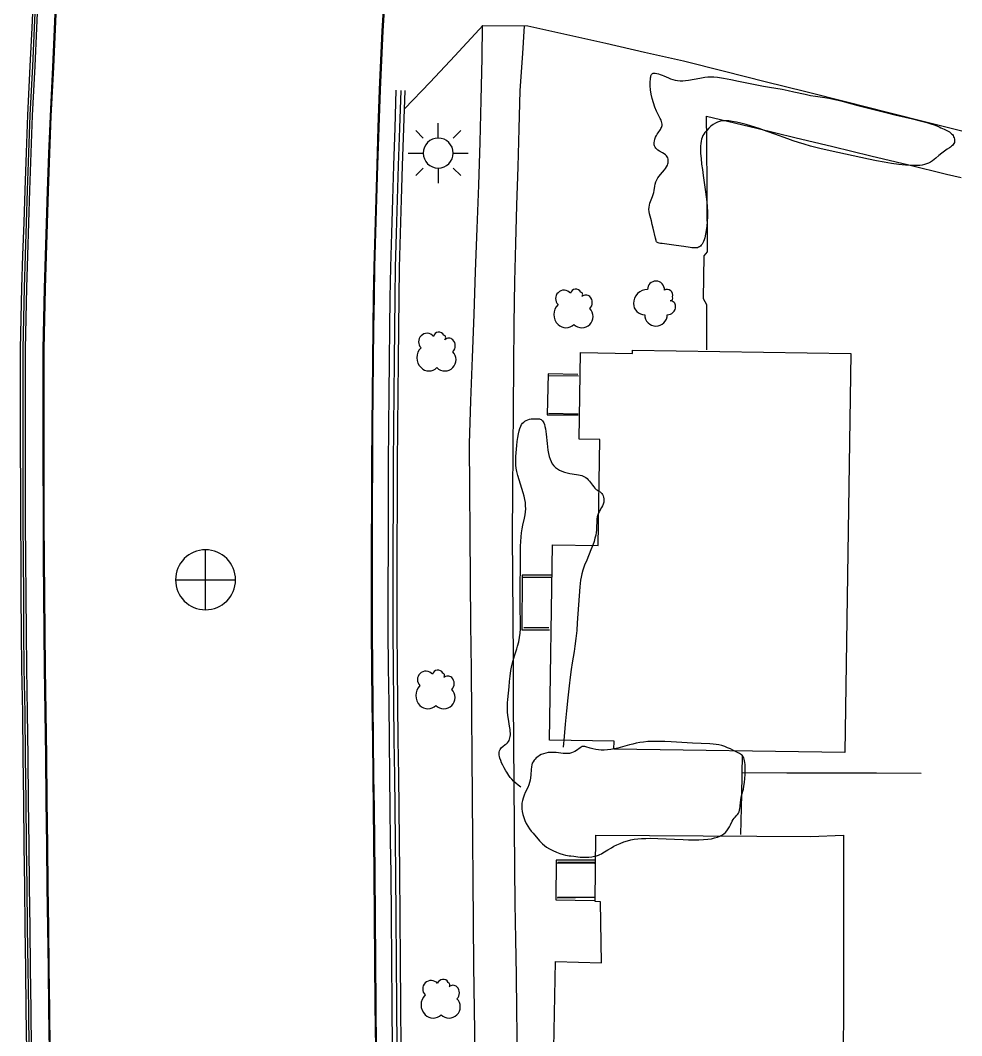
# Model space of a CAD drawing. Header units: feet. Extents: x 3174203 to 3175581, y 1715832 to 1717426.
# Drawn here: x 3175461.1 to 3175564, y 1716836.6 to 1716947.7 of the extents above; entities that cross this region are included whole.
import ezdxf

# ---------------------------------------------------------------- set-up
doc = ezdxf.new("R2010")
doc.units = ezdxf.units.FT
doc.header["$MEASUREMENT"] = 0
for name, color, linetype, lineweight in [('BACK_OF_CURB', 5, 'Continuous', 30), ('BOTTOM_OF_CURB', 3, 'Continuous', 30), ('BUILDING', 1, 'Continuous', 30), ('FOOT_PATH', 2, 'Continuous', 30), ('GUTTER', 30, 'Continuous', 30), ('LIGHT_POLE', 5, 'Continuous', 30), ('MANHOLE', 30, 'Continuous', 30), ('SHRUB', 14, 'Continuous', 30), ('SINGLE_TREE', 3, 'Continuous', 30), ('TOP_OF_CURB', 1, 'Continuous', 30)]:
    doc.layers.add(name, color=color, linetype=linetype, lineweight=lineweight)
for name, color, linetype, lineweight, true_color in [('FENCE', 201, 'Continuous', 30, 0xe39cff), ('HAND_RAIL', 77, 'Continuous', 30, 0x647d5e), ('MISCELLANEOUS', 225, 'Continuous', 30, 0x9c5f7c), ('PAVED_DRIVEWAY', 254, 'Continuous', 30, 0xe6ffd1), ('PAVED_ROAD', 140, 'Continuous', 30, 0x38a9ff), ('SHRUBLINE', 71, 'Continuous', 30, 0xc6ff6b), ('TREELINE', 80, 'Continuous', 30, 0x36ff17)]:
    doc.layers.add(name, color=color, linetype=linetype, lineweight=lineweight, true_color=true_color)

# ---------------------------------------------------------------- blocks, each defined once
blk = doc.blocks.new('SYM205')
at = {"lineweight": -2}
for p, q in [((-0.25, 0.25), (-0.375, 0.375)), ((0, 0.25), (0, 0.5)), ((0.25, 0.25), (0.375, 0.375)), ((0.25, 0), (0.5, 0)), ((-0.25, -0.25), (-0.375, -0.375)), ((0, -0.25), (0, -0.5)), ((0.25, -0.25), (0.375, -0.375))]:
    blk.add_line(p, q, dxfattribs=at)
at = {"lineweight": -2, "flags": 128}
blk.add_lwpolyline([(-0.5, 0), (-0.25, 0, 1), (0.25, 0, 1), (-0.25, 0)], format="xyb", dxfattribs=at)
blk = doc.blocks.new('SYM205_1')
at = {"layer": 'LIGHT_POLE', "ltscale": 0.25, "xscale": 26.246667, "yscale": 26.246667, "zscale": 26.246667}
blk.add_blockref('SYM205', (0, 0), dxfattribs=at)
blk = doc.blocks.new('SYM003')
at = {"layer": 'LIGHT_POLE', "ltscale": 0.25, "xscale": 0.5, "yscale": 0.5, "zscale": 0.5}
blk.add_blockref('SYM205_1', (0, 0), dxfattribs=at)
blk = doc.blocks.new('SYM203')
at = {"lineweight": -2}
blk.add_line((-0.5, 0), (0.5, 0), dxfattribs=at)
at = {"lineweight": -2, "flags": 128}
blk.add_lwpolyline([(0, -0.5, 1), (0, 0.5, 1), (0, -0.5), (0, 0.5)], format="xyb", dxfattribs=at)
blk = doc.blocks.new('SYM203_1')
at = {"layer": 'MANHOLE', "ltscale": 0.25, "xscale": 26.246667, "yscale": 26.246667, "zscale": 26.246667}
blk.add_blockref('SYM203', (0, 0), dxfattribs=at)
blk = doc.blocks.new('SYM004')
at = {"layer": 'MANHOLE', "ltscale": 0.25, "xscale": 0.5, "yscale": 0.5, "zscale": 0.5}
blk.add_blockref('SYM203_1', (0, 0), dxfattribs=at)
blk = doc.blocks.new('SYM231')
at = {"layer": 'SHRUB', "ltscale": 0.25}
for centre, radius, start, end in [((0.298974, 5.855085), 3.69093474259322, 89.999957, 180.000043), ((0.29898, 5.855085), 3.690934742593219, 354.734283, 90.000043), ((-3.391965, -0.296476), 6.151557904322032, 89.999957, 180.000043), ((5.220229, 3.394459), 2.460623161728813, 342.885514, 120.419776), ((6.45054, 2.164144), 1.230311580864407, 269.999957, 24.295265), ((6.450541, -1.526791), 2.460623161728813, 359.999957, 90.000043), ((-4.622277, -0.296484), 4.921246323457626, 179.999957, 270.000043), ((5.22023, -1.526796), 3.690934742593219, 269.999957, 4.3e-05), ((0.298973, -5.217734), 4.921246323457627, 179.999957, 270.000043), ((0.298981, -5.217734), 4.921246323457626, 269.999957, 4.3e-05)]:
    blk.add_arc(centre, radius, start, end, dxfattribs=at)
blk = doc.blocks.new('SYM006')
at = {"layer": 'SHRUB', "ltscale": 0.25, "xscale": 0.5, "yscale": 0.5, "zscale": 0.5}
blk.add_blockref('SYM231', (0, 0), dxfattribs=at)
blk = doc.blocks.new('SYM217')
at = {"layer": 'SINGLE_TREE', "ltscale": 0.25}
for centre, radius, start, end in [((1.220457, 6.480478), 2.460623161728813, 27.885514, 165.419776), ((-3.999321, 4.74055), 3.690934742593219, 134.999957, 225.000043), ((-3.999317, 4.740554), 3.690934742593219, 39.734283, 135.000043), ((2.960383, 6.480475), 1.230311580864406, 314.999957, 69.295265), ((5.570268, 3.870591), 2.460623161728813, 44.999957, 135.000043), ((4.70031, 3.000626), 3.690934742593219, 314.999957, 45.000043), ((-2.259399, -2.219148), 6.151557904322033, 134.999957, 225.000043), ((3.830349, -3.08911), 4.921246323457626, 314.999957, 45.000043), ((-3.129355, -3.089116), 4.921246323457626, 224.999957, 315.000043), ((3.830344, -3.089116), 4.921246323457627, 224.999957, 315.000043)]:
    blk.add_arc(centre, radius, start, end, dxfattribs=at)
blk = doc.blocks.new('SYM007')
at = {"layer": 'SINGLE_TREE', "ltscale": 0.25, "xscale": 0.5, "yscale": 0.5, "zscale": 0.5}
blk.add_blockref('SYM217', (0, 0), dxfattribs=at)

msp = doc.modelspace()

# ---------------------------------------------------------------- linework, layer by layer
at = {"layer": 'BACK_OF_CURB'}
for points in [[(3175462.546127, 1716951.03605, 5245.605242), (3175462.354637, 1716946.858455, 5245.693), (3175462.163217, 1716942.682365, 5245.780271), (3175461.893985, 1716937.315959, 5245.890843), (3175461.742284, 1716933.217973, 5245.969592), (3175461.590681, 1716929.122606, 5246.047), (3175461.478736, 1716925.557899, 5246.224), (3175461.366853, 1716921.995145, 5246.282), (3175461.254862, 1716918.428961, 5246.330931), (3175461.111242, 1716911.764144, 5246.431814), (3175461.111242, 1716908.079234, 5246.491256), (3175461.111242, 1716904.401833, 5246.557052), (3175461.111242, 1716900.723933, 5246.627), (3175461.116945, 1716896.746219, 5246.712), (3175461.122651, 1716892.766882, 5246.809), (3175461.152694, 1716888.774388, 5246.913), (3175461.182721, 1716884.784016, 5246.918), (3175461.212748, 1716880.793645, 5247.008754), (3175461.242808, 1716876.798904, 5247.09682), (3175461.339132, 1716871.99875, 5247.200334), (3175461.393443, 1716867.144649, 5247.305774), (3175461.447789, 1716862.287455, 5247.415141), (3175461.502139, 1716857.429823, 5247.526345), (3175461.557962, 1716852.944176, 5247.624347), (3175461.61378, 1716848.458967, 5247.718101), (3175461.669597, 1716843.973758, 5247.811109), (3175461.725415, 1716839.488549, 5247.900217), (3175461.781215, 1716835.004709, 5247.990849)], [(3175502.766875, 1716835.244123, 5248.095883), (3175502.72964, 1716840.042189, 5247.988542), (3175502.692398, 1716844.8413, 5247.885896), (3175502.655155, 1716849.64041, 5247.787176), (3175502.617894, 1716854.441881, 5247.689143), (3175502.573173, 1716857.984406, 5247.617888), (3175502.528482, 1716861.524572, 5247.542031), (3175502.483801, 1716865.063895, 5247.46588), (3175502.440748, 1716869.018959, 5247.377611), (3175502.397687, 1716872.974866, 5247.288966), (3175502.354625, 1716876.930773, 5247.20453), (3175502.311629, 1716880.880607, 5247.121), (3175502.3193, 1716885.574599, 5247.023303), (3175502.326982, 1716890.274664, 5246.921264), (3175502.334661, 1716894.973281, 5246.818486), (3175502.353807, 1716899.117092, 5246.727744), (3175502.372949, 1716903.259754, 5246.637783), (3175502.408671, 1716906.840879, 5246.556145), (3175502.444419, 1716910.424602, 5246.47089), (3175502.480138, 1716914.005447, 5246.385069), (3175502.533163, 1716917.33859, 5246.301974), (3175502.586128, 1716920.667951, 5246.219942), (3175502.695796, 1716924.367258, 5246.129887), (3175502.805662, 1716928.073224, 5246.045908), (3175502.915487, 1716931.777819, 5245.963), (3175503.049051, 1716935.890704, 5245.861), (3175503.182659, 1716940.004959, 5245.555)]]:
    msp.add_polyline3d(points, dxfattribs=at)
at = {"layer": 'BOTTOM_OF_CURB'}
for points in [[(3175462.345456, 1716835.010623, 5247.616), (3175462.289642, 1716839.495571, 5247.520462), (3175462.233824, 1716843.98078, 5247.424304), (3175462.178007, 1716848.465989, 5247.324738), (3175462.122189, 1716852.951198, 5247.221768), (3175462.066371, 1716857.43649, 5247.11707), (3175462.012024, 1716862.293768, 5247.0065), (3175461.957679, 1716867.150962, 5246.897151), (3175461.90334, 1716872.007567, 5246.792277), (3175461.807036, 1716876.806688, 5246.69336), (3175461.777003, 1716880.797891, 5246.613), (3175461.746976, 1716884.788262, 5246.5285), (3175461.716949, 1716888.778634, 5246.44675), (3175461.686919, 1716892.769409, 5246.366), (3175461.681216, 1716896.747028, 5246.28225), (3175461.675513, 1716900.724337, 5246.197395), (3175461.675513, 1716904.401833, 5246.12175), (3175461.675513, 1716908.079234, 5246.049399), (3175461.675513, 1716911.758065, 5245.981443), (3175461.818942, 1716918.414027, 5245.860288), (3175461.930846, 1716921.977434, 5245.792546), (3175462.042729, 1716925.540188, 5245.721793), (3175462.154624, 1716929.103314, 5245.647672), (3175462.306169, 1716933.197099, 5245.56425), (3175462.457732, 1716937.291384, 5245.485059), (3175462.72684, 1716942.655309, 5245.37877), (3175462.918316, 1716946.832618, 5245.292232), (3175463.109806, 1716951.010212, 5245.20795)], [(3175501.796574, 1716835.235548, 5247.644108), (3175501.759331, 1716840.034659, 5247.54708), (3175501.722088, 1716844.83377, 5247.449455), (3175501.684846, 1716849.632881, 5247.351121), (3175501.647603, 1716854.431991, 5247.248736), (3175501.602912, 1716857.972157, 5247.17425), (3175501.55822, 1716861.512323, 5247.095), (3175501.513529, 1716865.052489, 5247.014384), (3175501.470467, 1716869.008397, 5246.9273), (3175501.427405, 1716872.964304, 5246.844032), (3175501.384344, 1716876.920211, 5246.764594), (3175501.341282, 1716880.876119, 5246.682125), (3175501.348963, 1716885.576184, 5246.58075), (3175501.356644, 1716890.27625, 5246.475147), (3175501.364326, 1716894.976316, 5246.366198), (3175501.383479, 1716899.121575, 5246.269402), (3175501.402632, 1716903.266835, 5246.1776), (3175501.43838, 1716906.850558, 5246.101422), (3175501.474128, 1716910.434281, 5246.025748), (3175501.509876, 1716914.018004, 5245.950271), (3175501.562947, 1716917.354025, 5245.875959), (3175501.616018, 1716920.690046, 5245.800907), (3175501.725884, 1716924.396012, 5245.713012), (3175501.83575, 1716928.101977, 5245.62415), (3175501.945616, 1716931.807943, 5245.538553), (3175502.079224, 1716935.922199, 5245.444143), (3175502.212832, 1716940.036454, 5245.353)]]:
    msp.add_polyline3d(points, dxfattribs=at)
at = {"layer": 'BUILDING', "flags": 128}
for points, elevation in [([(3175551.909179, 1716911.266162), (3175551.252124, 1716867.611037), (3175526.012588, 1716867.990919), (3175526.025484, 1716868.847757), (3175518.975898, 1716868.95386), (3175519.297463, 1716890.318833), (3175524.287549, 1716890.243727), (3175524.46218, 1716901.846258), (3175522.226358, 1716901.879909), (3175522.368874, 1716911.348783), (3175528.054789, 1716911.263205), (3175528.060236, 1716911.625114)], 5247.461), ([(3175551.112616, 1716858.559862), (3175551.08237, 1716815.840333), (3175526.345543, 1716815.774666), (3175526.345543, 1716818.069781), (3175519.463093, 1716818.121943), (3175519.461464, 1716835.297818), (3175519.623935, 1716844.766101), (3175524.639462, 1716844.604293), (3175524.545823, 1716851.296162), (3175523.979734, 1716851.304679), (3175524.054219, 1716858.570061), (3175547.507338, 1716858.426616)], 5248.291)]:
    msp.add_lwpolyline(points, close=True, dxfattribs=dict(at, elevation=elevation))
at = {"layer": 'FENCE', "extrusion": (0.999781940403189, -0.0208823285012517, 3.60452e-11), "elevation": 3138995.392814, "flags": 128}
msp.add_lwpolyline([(1782805.664771, 5248.711887), (1782801.295274, 5249.086887), (1782796.925777, 5249.682887)], dxfattribs=at)
at = {"layer": 'FENCE', "extrusion": (0.002452290809409, 0.9999969931303724, 9.93026e-11), "elevation": 1724647.600611, "flags": 128}
msp.add_lwpolyline([(-3171320.195669, 5248.736829), (-3171325.100974, 5249.412829), (-3171330.00628, 5249.101829), (-3171334.911585, 5249.109829), (-3171339.81689, 5249.491829)], dxfattribs=at)
at = {"layer": 'FENCE'}
msp.add_polyline3d([(3175536.161695, 1716911.651121, 5249.204), (3175536.170208, 1716916.588387, 5248.699552), (3175535.79565, 1716917.218585, 5248.632411), (3175535.88796, 1716921.94308, 5248.150351), (3175536.245492, 1716922.385922, 5248.103001), (3175536.205589, 1716928.99875, 5247.421157), (3175536.154513, 1716934.525231, 5246.85), (3175536.14068, 1716937.219543, 5246.571), (3175541.641466, 1716935.893145, 5246.878), (3175545.791418, 1716934.889187, 5247.018828), (3175549.941371, 1716933.88523, 5247.16327), (3175554.091323, 1716932.881272, 5247.311505), (3175558.241276, 1716931.877314, 5247.463312), (3175562.391228, 1716930.873356, 5247.61225), (3175563.972672, 1716930.490773, 5247.670459)], dxfattribs=at)
at = {"layer": 'FOOT_PATH'}
for points in [[(3175510.832139, 1716834.745252, 5248.292596), (3175510.772036, 1716839.516854, 5248.189426), (3175510.711934, 1716844.288455, 5248.08961), (3175510.651832, 1716849.060057, 5247.99297), (3175510.616111, 1716853.603629, 5247.904212), (3175510.580389, 1716858.147201, 5247.818361), (3175510.544668, 1716862.690774, 5247.728791), (3175510.508947, 1716867.234346, 5247.635038), (3175510.473226, 1716871.777918, 5247.540514), (3175510.429756, 1716876.710521, 5247.433279), (3175510.386285, 1716881.643123, 5247.323929), (3175510.342815, 1716886.575726, 5247.219438), (3175510.299345, 1716891.508328, 5247.116795), (3175510.255875, 1716896.440931, 5247.019), (3175510.212404, 1716901.373534, 5246.923), (3175510.383012, 1716906.086163, 5246.776), (3175510.553619, 1716910.798792, 5246.646828), (3175510.724226, 1716915.511421, 5246.521902), (3175510.894833, 1716920.224051, 5246.401253), (3175511.06544, 1716924.93668, 5246.282022), (3175511.236047, 1716929.649309, 5246.167), (3175511.406654, 1716934.361938, 5246.05683), (3175511.50588, 1716938.967907, 5245.946789), (3175511.605105, 1716943.573875, 5245.832095), (3175511.656212, 1716947.110144, 5245.755998)], [(3175516.217807, 1716947.082717, 5245.813094), (3175516.029794, 1716944.063849, 5245.883779), (3175515.742607, 1716940.008527, 5245.991177), (3175515.619567, 1716935.827987, 5246.100469), (3175515.496528, 1716931.647446, 5246.20625), (3175515.373488, 1716927.466906, 5246.30825), (3175515.250448, 1716923.286366, 5246.411566), (3175515.127409, 1716919.105826, 5246.518096), (3175515.087719, 1716914.499857, 5246.636631), (3175515.048028, 1716909.893889, 5246.751692), (3175515.008338, 1716905.287921, 5246.862982), (3175514.968648, 1716900.681952, 5246.973578), (3175514.928958, 1716896.075984, 5247.080323), (3175514.889268, 1716891.470016, 5247.183058), (3175514.919921, 1716886.90987, 5247.282777), (3175514.950575, 1716882.349723, 5247.381797), (3175514.981228, 1716877.789577, 5247.479), (3175515.011882, 1716873.229431, 5247.644), (3175515.042536, 1716868.669285, 5247.699), (3175515.073189, 1716864.109139, 5247.77877), (3175515.103843, 1716859.548992, 5247.862218), (3175515.134496, 1716854.988846, 5247.949748), (3175515.19474, 1716851.084834, 5248.025985), (3175515.254984, 1716847.180822, 5248.108684), (3175515.315229, 1716843.27681, 5248.19248), (3175515.375473, 1716839.372799, 5248.27517), (3175515.423195, 1716834.409943, 5248.376)]]:
    msp.add_polyline3d(points, dxfattribs=at)
at = {"layer": 'GUTTER'}
for points in [[(3175464.287196, 1716835.030973, 5247.752779), (3175464.231372, 1716839.516665, 5247.659), (3175464.175549, 1716844.002358, 5247.564), (3175464.119725, 1716848.48805, 5247.466313), (3175464.063902, 1716852.973743, 5247.36525), (3175464.008078, 1716857.459435, 5247.25922), (3175463.953707, 1716862.318927, 5247.147367), (3175463.899336, 1716867.178418, 5247.03825), (3175463.844965, 1716872.037909, 5246.934), (3175463.748732, 1716876.833474, 5246.831072), (3175463.718737, 1716880.819632, 5246.745), (3175463.688742, 1716884.805791, 5246.66075), (3175463.658746, 1716888.791949, 5246.5775), (3175463.628751, 1716892.778107, 5246.497), (3175463.617355, 1716900.725729, 5246.337), (3175463.617355, 1716904.396201, 5246.261316), (3175463.617355, 1716908.066673, 5246.186146), (3175463.617355, 1716911.737145, 5246.113847), (3175463.760128, 1716918.362633, 5245.988704), (3175463.871865, 1716921.920729, 5245.92125), (3175463.983602, 1716925.478824, 5245.849307), (3175464.095339, 1716929.03692, 5245.780976), (3175464.246557, 1716933.121867, 5245.705524), (3175464.397774, 1716937.206813, 5245.625989), (3175464.666454, 1716942.562202, 5245.517763), (3175464.85762, 1716946.732754, 5245.432909), (3175465.048787, 1716950.903307, 5245.351272)], [(3175500.064546, 1716835.220242, 5247.776754), (3175500.027308, 1716840.018766, 5247.671555), (3175499.99007, 1716844.81729, 5247.561951), (3175499.952832, 1716849.615814, 5247.45525), (3175499.915594, 1716854.414338, 5247.348), (3175499.870914, 1716857.953603, 5247.271), (3175499.826234, 1716861.492867, 5247.197), (3175499.781554, 1716865.032131, 5247.119), (3175499.738459, 1716868.991125, 5247.029), (3175499.695363, 1716872.950119, 5246.943625), (3175499.652268, 1716876.909113, 5246.862), (3175499.609172, 1716880.868107, 5246.779258), (3175499.616861, 1716885.572649, 5246.676342), (3175499.62455, 1716890.277191, 5246.56925), (3175499.632238, 1716894.981733, 5246.462691), (3175499.651408, 1716899.130604, 5246.3695), (3175499.670578, 1716903.279475, 5246.274805), (3175499.706359, 1716906.866456, 5246.191), (3175499.742139, 1716910.453437, 5246.107), (3175499.77792, 1716914.040418, 5246.021), (3175499.831126, 1716917.384952, 5245.945), (3175499.884332, 1716920.729487, 5245.868), (3175499.99434, 1716924.44023, 5245.783), (3175500.104347, 1716928.150973, 5245.698497), (3175500.214355, 1716931.861716, 5245.614549), (3175500.348003, 1716935.977195, 5245.51758), (3175500.481651, 1716940.092673, 5245.417), (3175500.78951, 1716946.51303, 5245.259), (3175501.026746, 1716950.602508, 5245.198)]]:
    msp.add_polyline3d(points, dxfattribs=at)
at = {"layer": 'HAND_RAIL', "extrusion": (-0.0441839549373745, 0.000611090738868, 0.999023225302696), "elevation": -134016.05403, "flags": 128}
msp.add_lwpolyline([(-1760659.792018, 3148625.189191), (-1760659.792018, 3148628.425351)], dxfattribs=at)
at = {"layer": 'HAND_RAIL', "extrusion": (-0.0809966626939274, 0.0014867920097655, 0.9967132637233065), "elevation": -249424.152626, "flags": 128}
msp.add_lwpolyline([(-1774896.209211, 3133566.716526), (-1774896.209211, 3133569.975371)], dxfattribs=at)
at = {"layer": 'HAND_RAIL', "extrusion": (-0.0520325817715942, 0, 0.9986453877298901), "elevation": -159990.133327, "flags": 128}
msp.add_lwpolyline([(-1716886.776394, 3171487.48171), (-1716886.776394, 3171490.614362)], dxfattribs=at)
at = {"layer": 'HAND_RAIL', "extrusion": (0.002553727575659, 0, 0.9999967392324183), "elevation": 13356.738065, "flags": 128}
msp.add_lwpolyline([(3175492.401418, 1716881.302907), (3175495.142509, 1716881.302907)], dxfattribs=at)
at = {"layer": 'HAND_RAIL', "extrusion": (-0.0402349232775772, 0.0005854773145651, 0.9991900760942142), "elevation": -121517.854899, "flags": 128}
msp.add_lwpolyline([(-1762877.414419, 3147863.270937), (-1762877.414419, 3147867.371418)], dxfattribs=at)
at = {"layer": 'HAND_RAIL', "extrusion": (-0.0294801143338304, 0, 0.9995653669764996), "elevation": -88368.910073, "flags": 128}
msp.add_lwpolyline([(-1716855.576029, 3174298.408985), (-1716855.576029, 3174294.406287)], dxfattribs=at)
at = {"layer": 'HAND_RAIL', "extrusion": (-0.071378404629038, -0.0013174894528016, 0.9974484385541716), "elevation": -223690.798844, "flags": 128}
msp.add_lwpolyline([(-1657956.124638, 3198859.677868), (-1657956.124638, 3198855.629714)], dxfattribs=at)
at = {"layer": 'HAND_RAIL', "extrusion": (-0.072941967624659, -0.0003111818251165, 0.9973361381825663), "elevation": -226928.841469, "flags": 128}
msp.add_lwpolyline([(-1703288.981851, 3174723.46361), (-1703288.981851, 3174719.460464)], dxfattribs=at)
at = {"layer": 'MISCELLANEOUS'}
for points in [[(3175522.076081, 1716908.941498, 5247.168), (3175518.813598, 1716909.016014, 5246.994), (3175518.724214, 1716904.559914, 5246.96), (3175522.105876, 1716904.54501, 5247.054)], [(3175519.218648, 1716886.995986, 5247.453), (3175515.971062, 1716887.018341, 5247.316), (3175515.962682, 1716881.019743, 5247.429), (3175518.971913, 1716881.019743, 5247.48)], [(3175523.921253, 1716855.844348, 5248.187), (3175519.707478, 1716855.859251, 5248.178), (3175519.662786, 1716851.507474, 5248.154), (3175523.87869, 1716851.44786, 5248.488)]]:
    msp.add_polyline3d(points, dxfattribs=at)
at = {"layer": 'PAVED_DRIVEWAY'}
msp.add_polyline3d([(3175503.118168, 1716938.019043, 5245.702704), (3175505.935982, 1716940.933688, 5245.740786), (3175508.604906, 1716943.808559, 5245.749044), (3175511.27383, 1716946.683431, 5245.75596), (3175511.676985, 1716947.133325, 5245.756), (3175516.607953, 1716947.078369, 5245.818), (3175520.862671, 1716946.125195, 5245.959), (3175525.117389, 1716945.172022, 5246.058041), (3175529.372106, 1716944.218848, 5246.15603), (3175533.626824, 1716943.265674, 5246.250315), (3175538.088486, 1716942.138721, 5246.345731), (3175542.550148, 1716941.011768, 5246.437344), (3175547.011809, 1716939.884815, 5246.525391), (3175551.473471, 1716938.757862, 5246.614223), (3175555.935133, 1716937.630909, 5246.699515), (3175560.396794, 1716936.503957, 5246.78186), (3175564.03737, 1716935.584399, 5246.84619)], dxfattribs=at)
at = {"layer": 'PAVED_ROAD'}
for points in [[(3175464.38719, 1716835.032021, 5247.761536), (3175464.331364, 1716839.51791, 5247.666), (3175464.275541, 1716844.003602, 5247.57), (3175464.219717, 1716848.489295, 5247.471437), (3175464.163894, 1716852.974987, 5247.36975), (3175464.108071, 1716857.460617, 5247.26322), (3175464.053701, 1716862.320045, 5247.152306), (3175463.99933, 1716867.179537, 5247.04533), (3175463.944953, 1716872.039472, 5246.941), (3175463.848725, 1716876.834853, 5246.838296), (3175463.818734, 1716880.820385, 5246.751253), (3175463.788739, 1716884.806543, 5246.6665), (3175463.758744, 1716888.792701, 5246.583748), (3175463.728751, 1716892.778555, 5246.503), (3175463.723053, 1716896.752062, 5246.423), (3175463.717355, 1716900.725801, 5246.342), (3175463.717355, 1716904.396201, 5246.263), (3175463.717355, 1716908.066673, 5246.186718), (3175463.717355, 1716911.736068, 5246.114815), (3175463.860094, 1716918.359986, 5245.991477), (3175463.971816, 1716921.91759, 5245.924253), (3175464.083553, 1716925.475686, 5245.853247), (3175464.195281, 1716929.033501, 5245.785744), (3175464.346488, 1716933.118167, 5245.709354), (3175464.497682, 1716937.202458, 5245.629409), (3175464.766339, 1716942.557407, 5245.523793), (3175464.957516, 1716946.728175, 5245.438761), (3175465.148682, 1716950.898728, 5245.357133)], [(3175499.96455, 1716835.219358, 5247.794), (3175499.927312, 1716840.017849, 5247.683272), (3175499.890074, 1716844.816339, 5247.571684), (3175499.852837, 1716849.614829, 5247.463073), (3175499.815599, 1716854.413319, 5247.354978), (3175499.770919, 1716857.952531, 5247.278), (3175499.72624, 1716861.491743, 5247.20425), (3175499.681561, 1716865.030955, 5247.127), (3175499.638464, 1716868.990127, 5247.037), (3175499.595366, 1716872.9493, 5246.95), (3175499.552269, 1716876.908472, 5246.867), (3175499.509172, 1716880.867645, 5246.782192), (3175499.516861, 1716885.572445, 5246.678026), (3175499.52455, 1716890.277245, 5246.57325), (3175499.532239, 1716894.982045, 5246.46719), (3175499.55141, 1716899.131125, 5246.37475), (3175499.570581, 1716903.280205, 5246.281341), (3175499.606363, 1716906.867374, 5246.198), (3175499.642145, 1716910.454543, 5246.112), (3175499.677928, 1716914.041712, 5246.02688), (3175499.731142, 1716917.386738, 5245.95), (3175499.784356, 1716920.731764, 5245.873), (3175499.894371, 1716924.442783, 5245.7865), (3175500.004387, 1716928.153802, 5245.703), (3175500.114403, 1716931.864821, 5245.619159), (3175500.248066, 1716935.980756, 5245.522257), (3175500.381728, 1716940.096691, 5245.424), (3175500.689649, 1716946.51832, 5245.266), (3175500.926923, 1716950.608448, 5245.199)]]:
    msp.add_polyline3d(points, dxfattribs=at)
at = {"layer": 'SHRUBLINE'}
for points in [[(3175530.610059, 1716930.012101, 5247.30986), (3175530.708003, 1716930.235276, 5247.284518), (3175530.827664, 1716930.44412, 5247.260546), (3175530.962699, 1716930.639934, 5247.241075), (3175531.106768, 1716930.824017, 5247.219096), (3175531.532861, 1716931.324952, 5247.165671), (3175531.657015, 1716931.489505, 5247.150684), (3175531.765475, 1716931.662456, 5247.136028), (3175531.854226, 1716931.849647, 5247.1189), (3175531.89771, 1716931.975829, 5247.109853), (3175531.929789, 1716932.10745, 5247.100736), (3175531.948323, 1716932.242101, 5247.091659), (3175531.951174, 1716932.377377, 5247.082715), (3175531.936205, 1716932.510869, 5247.073935), (3175531.901275, 1716932.640172, 5247.065266), (3175531.844246, 1716932.762878, 5247.056025), (3175531.762981, 1716932.87658, 5247.047499), (3175531.639769, 1716932.993612, 5247.037245), (3175531.491418, 1716933.099332, 5247.02638), (3175531.327238, 1716933.197335, 5247.015109), (3175530.988638, 1716933.384558, 5246.992736), (3175530.832838, 1716933.480964, 5246.982351), (3175530.698453, 1716933.584024, 5246.97287), (3175530.592754, 1716933.696398, 5246.964335), (3175530.514854, 1716933.817022, 5246.956483), (3175530.461827, 1716933.9439, 5246.952377), (3175530.430747, 1716934.075036, 5246.945428), (3175530.418687, 1716934.208434, 5246.938584), (3175530.422722, 1716934.342098, 5246.931822), (3175530.439925, 1716934.474033, 5246.925155), (3175530.493745, 1716934.695584, 5246.913882), (3175530.568238, 1716934.90002, 5246.906628), (3175530.652712, 1716935.081636, 5246.897256), (3175530.736472, 1716935.234725, 5246.889198), (3175530.835603, 1716935.393343, 5246.883285), (3175531.094758, 1716935.763638, 5246.863416), (3175531.149691, 1716935.85399, 5246.858855), (3175531.200635, 1716935.954587, 5246.854031), (3175531.242799, 1716936.065431, 5246.848995), (3175531.271396, 1716936.186521, 5246.84376), (3175531.281638, 1716936.317857, 5246.838263), (3175531.268736, 1716936.459438, 5246.83239), (3175531.229476, 1716936.611355, 5246.825986), (3175531.166939, 1716936.77405, 5246.821621), (3175531.08578, 1716936.948055, 5246.81405), (3175530.777129, 1716937.543258, 5246.790364), (3175530.668038, 1716937.767828, 5246.781123), (3175530.487924, 1716938.19227, 5246.766048), (3175530.327769, 1716938.647378, 5246.749287), (3175530.193277, 1716939.121027, 5246.734272), (3175530.090151, 1716939.601095, 5246.71962), (3175530.02243, 1716940.074388, 5246.704929), (3175529.9875, 1716940.523434, 5246.692357), (3175529.981085, 1716940.929691, 5246.681247), (3175529.998906, 1716941.274617, 5246.672044), (3175530.013707, 1716941.403705, 5246.668535), (3175530.033389, 1716941.517329, 5246.665457), (3175530.058891, 1716941.615801, 5246.663024), (3175530.091153, 1716941.699435, 5246.660675), (3175530.131112, 1716941.768545, 5246.6586), (3175530.179707, 1716941.823442, 5246.656708), (3175530.237877, 1716941.86444, 5246.654885), (3175530.306562, 1716941.891852, 5246.653163), (3175530.386698, 1716941.905991, 5246.651112), (3175530.529058, 1716941.903526, 5246.647565), (3175530.694229, 1716941.876127, 5246.643554), (3175530.877142, 1716941.82802, 5246.639), (3175531.072728, 1716941.763432, 5246.634224), (3175531.275917, 1716941.686588, 5246.629205), (3175531.481642, 1716941.601714, 5246.624295), (3175531.969986, 1716941.389086, 5246.612755), (3175532.214159, 1716941.290074, 5246.607301), (3175532.461251, 1716941.204207, 5246.602057), (3175532.713453, 1716941.137692, 5246.596986), (3175532.973319, 1716941.095398, 5246.59203), (3175533.244865, 1716941.076837, 5246.587532), (3175533.53247, 1716941.080184, 5246.582478), (3175533.840514, 1716941.103613, 5246.577277), (3175534.173377, 1716941.145299, 5246.571896), (3175534.779989, 1716941.246443, 5246.563397), (3175535.396739, 1716941.36111, 5246.554913), (3175535.952659, 1716941.457183, 5246.548094), (3175536.299344, 1716941.499972, 5246.545027), (3175536.616089, 1716941.514235, 5246.541807), (3175536.94709, 1716941.499972, 5246.538977), (3175537.336546, 1716941.457183, 5246.537794), (3175537.996666, 1716941.357448, 5246.53363), (3175538.785205, 1716941.217142, 5246.532257), (3175539.648093, 1716941.046409, 5246.535685), (3175541.443709, 1716940.663246, 5246.539548), (3175542.355035, 1716940.483497, 5246.541098), (3175543.038781, 1716940.364996, 5246.542735), (3175544.392015, 1716940.142256, 5246.56569), (3175545.054374, 1716940.019476, 5246.578677), (3175545.702358, 1716939.880412, 5246.592256), (3175546.938447, 1716939.593726, 5246.597905), (3175547.517997, 1716939.471777, 5246.599085), (3175548.066537, 1716939.377285, 5246.58912), (3175548.581574, 1716939.303474, 5246.584729), (3175549.060968, 1716939.239648, 5246.580515), (3175549.502581, 1716939.175108, 5246.572425), (3175549.832646, 1716939.115736, 5246.551758), (3175550.16855, 1716939.043356, 5246.541646), (3175550.541682, 1716938.952263, 5246.540371), (3175550.983431, 1716938.836752, 5246.539589), (3175552.694757, 1716938.376628, 5246.575798), (3175554.129617, 1716938.000226, 5246.63132), (3175555.73007, 1716937.599525, 5246.693894), (3175556.725921, 1716937.362121, 5246.727736), (3175558.644261, 1716936.911, 5246.79739), (3175559.494485, 1716936.701939, 5246.877684), (3175560.223899, 1716936.506982, 5246.937373), (3175560.654765, 1716936.377531, 5246.953115), (3175561.015401, 1716936.256596, 5246.967588), (3175561.31565, 1716936.144311, 5246.99912), (3175561.565356, 1716936.040808, 5247.007926), (3175561.77436, 1716935.946221, 5247.028288), (3175562.109635, 1716935.784324, 5247.041586), (3175562.430965, 1716935.633877, 5247.062829), (3175562.572514, 1716935.561822, 5247.067413), (3175562.703292, 1716935.483429, 5247.071808), (3175562.824777, 1716935.392357, 5247.076166), (3175562.938446, 1716935.282268, 5247.085946), (3175563.01888, 1716935.184314, 5247.089393), (3175563.092898, 1716935.074861, 5247.092967), (3175563.157649, 1716934.956671, 5247.096596), (3175563.210281, 1716934.832509, 5247.103806), (3175563.247943, 1716934.705138, 5247.107211), (3175563.267784, 1716934.577321, 5247.112746), (3175563.266953, 1716934.451821, 5247.115951), (3175563.242597, 1716934.331403, 5247.119077), (3175563.193009, 1716934.218236, 5247.122202), (3175563.121055, 1716934.11211, 5247.125436), (3175563.030746, 1716934.012225, 5247.13123), (3175562.92609, 1716933.917777, 5247.134802), (3175562.811098, 1716933.827965, 5247.138469), (3175562.689779, 1716933.741986, 5247.14218), (3175562.444201, 1716933.578319, 5247.154575), (3175562.140895, 1716933.367015, 5247.16337), (3175561.852796, 1716933.145569, 5247.1734), (3175561.55456, 1716932.893696, 5247.181912), (3175561.223091, 1716932.602379, 5247.193866), (3175561.040354, 1716932.452495, 5247.2024), (3175560.844311, 1716932.307682, 5247.20735), (3175560.633482, 1716932.173856, 5247.212291), (3175560.40639, 1716932.056935, 5247.220304), (3175560.19743, 1716931.973947, 5247.224638), (3175559.973041, 1716931.907192, 5247.232795), (3175559.730829, 1716931.856139, 5247.236997), (3175559.468399, 1716931.820256, 5247.246399), (3175559.183358, 1716931.79901, 5247.256883), (3175558.87331, 1716931.791868, 5247.262559), (3175558.535862, 1716931.7983, 5247.275951), (3175557.877661, 1716931.840376, 5247.308038), (3175557.148174, 1716931.918109, 5247.338501), (3175556.367361, 1716932.027221, 5247.347527), (3175555.555183, 1716932.163432, 5247.376831), (3175554.724115, 1716932.323058, 5247.385312), (3175553.856691, 1716932.504792, 5247.402692), (3175549.652756, 1716933.428082, 5247.400912), (3175548.534051, 1716933.684815, 5247.401049), (3175547.517997, 1716933.935844, 5247.371279), (3175546.815226, 1716934.128572, 5247.324307), (3175546.189831, 1716934.31838, 5247.298936), (3175545.607868, 1716934.511474, 5247.269847), (3175545.035395, 1716934.714062, 5247.246549), (3175543.624509, 1716935.23104, 5247.155417), (3175542.762788, 1716935.541854, 5247.099279), (3175541.896789, 1716935.842684, 5247.070202), (3175541.069998, 1716936.111422, 5247.070738), (3175540.462305, 1716936.290519, 5247.073629), (3175539.907533, 1716936.436024, 5247.081417), (3175539.405684, 1716936.549033, 5247.08675), (3175538.956758, 1716936.63064, 5247.092605), (3175538.560753, 1716936.681941, 5247.099669), (3175538.27005, 1716936.702014, 5247.124263), (3175538.009339, 1716936.700535, 5247.153882), (3175537.771862, 1716936.676235, 5247.176429), (3175537.55086, 1716936.627847, 5247.185666), (3175537.339573, 1716936.554102, 5247.195345), (3175537.131244, 1716936.453733, 5247.199727), (3175536.878799, 1716936.297822, 5247.206396), (3175536.628179, 1716936.108318, 5247.212711), (3175536.386683, 1716935.891795, 5247.231763), (3175536.161611, 1716935.654824, 5247.250583), (3175535.960263, 1716935.403979, 5247.258244), (3175535.849533, 1716935.241975, 5247.281489), (3175535.751635, 1716935.072127, 5247.286648), (3175535.66728, 1716934.889442, 5247.305655), (3175535.597183, 1716934.688928, 5247.324369), (3175535.542056, 1716934.465594, 5247.342909), (3175535.502611, 1716934.214447, 5247.376562), (3175535.479562, 1716933.930495, 5247.396682), (3175535.473622, 1716933.608746, 5247.417092), (3175535.492314, 1716933.117114, 5247.459022), (3175535.536987, 1716932.566317, 5247.483062), (3175535.601935, 1716931.973259, 5247.519472), (3175535.681458, 1716931.354845, 5247.547359), (3175535.769852, 1716930.727979, 5247.56805), (3175536.034048, 1716928.937254, 5247.63749), (3175536.107586, 1716928.37804, 5247.650006), (3175536.167818, 1716927.83087, 5247.675275), (3175536.211153, 1716927.291307, 5247.685796), (3175536.233999, 1716926.754914, 5247.710876), (3175536.233717, 1716926.219824, 5247.73676), (3175536.211469, 1716925.694453, 5247.764278), (3175536.169367, 1716925.189791, 5247.793568), (3175536.109522, 1716924.716824, 5247.799183), (3175536.034048, 1716924.28654, 5247.80322), (3175535.945056, 1716923.909927, 5247.822937), (3175535.879135, 1716923.693313, 5247.824052), (3175535.808021, 1716923.503995, 5247.824776), (3175535.731587, 1716923.340535, 5247.825209), (3175535.649708, 1716923.201492, 5247.825425), (3175535.562259, 1716923.085427, 5247.840075), (3175535.469116, 1716922.990899, 5247.840003), (3175535.370152, 1716922.916468, 5247.839834), (3175535.265243, 1716922.860694, 5247.839579), (3175535.154263, 1716922.822138, 5247.83924), (3175535.021584, 1716922.79746, 5247.83875), (3175534.878389, 1716922.790165, 5247.838104), (3175534.722007, 1716922.797668, 5247.848782), (3175534.549764, 1716922.817384, 5247.847554), (3175534.358986, 1716922.846727, 5247.845958), (3175533.648717, 1716922.966669, 5247.848787), (3175532.837084, 1716923.077392, 5247.844261), (3175531.306755, 1716923.263339, 5247.823972), (3175531.120789, 1716923.290825, 5247.816981), (3175530.975278, 1716923.317776, 5247.816405), (3175530.86434, 1716923.34651, 5247.811566), (3175530.782095, 1716923.379345, 5247.807737), (3175530.72266, 1716923.418597, 5247.80943), (3175530.680156, 1716923.466586, 5247.806564), (3175530.648702, 1716923.525629, 5247.803513), (3175530.622415, 1716923.598043, 5247.804684), (3175530.551447, 1716923.860905, 5247.795534), (3175530.307563, 1716924.970106, 5247.740941), (3175530.212375, 1716925.367638, 5247.713226), (3175530.105359, 1716925.773622, 5247.682887), (3175529.967274, 1716926.270932, 5247.639229), (3175529.908269, 1716926.519586, 5247.615296), (3175529.865688, 1716926.76532, 5247.590351), (3175529.846831, 1716927.005942, 5247.564556), (3175529.856708, 1716927.239205, 5247.537761), (3175529.891176, 1716927.462631, 5247.509756), (3175529.943802, 1716927.673689, 5247.480384), (3175530.008152, 1716927.869845, 5247.452941), (3175530.077795, 1716928.048565, 5247.426986), (3175530.244722, 1716928.435151, 5247.36202), (3175530.316378, 1716928.630561, 5247.322997), (3175530.375293, 1716928.853472, 5247.28608), (3175530.412392, 1716929.061556, 5247.251333), (3175530.48595, 1716929.531488, 5247.154414), (3175530.537831, 1716929.775035, 5247.108493), (3175530.610059, 1716930.012101, 5247.036212)], [(3175515.853455, 1716863.83323, 5247.793931), (3175515.541763, 1716864.058078, 5247.786566), (3175515.272689, 1716864.276289, 5247.779945), (3175515.041541, 1716864.487989, 5247.773914), (3175514.843624, 1716864.693302, 5247.768645), (3175514.674244, 1716864.892355, 5247.763567), (3175514.528709, 1716865.085272, 5247.759238), (3175514.402323, 1716865.272179, 5247.754783), (3175514.290395, 1716865.453201, 5247.750579), (3175514.188229, 1716865.628463, 5247.74657), (3175514.018877, 1716865.930062, 5247.739733), (3175513.86814, 1716866.215595, 5247.733348), (3175513.738207, 1716866.487253, 5247.727388), (3175513.631268, 1716866.747227, 5247.721822), (3175513.549512, 1716866.997708, 5247.716602), (3175513.507879, 1716867.171669, 5247.713059), (3175513.481809, 1716867.340573, 5247.709672), (3175513.472898, 1716867.503091, 5247.706445), (3175513.48274, 1716867.657891, 5247.70337), (3175513.512934, 1716867.803642, 5247.700417), (3175513.565074, 1716867.939014, 5247.697538), (3175513.640757, 1716868.062676, 5247.694662), (3175513.74016, 1716868.174229, 5247.691697), (3175513.857786, 1716868.277, 5247.688597), (3175514.120039, 1716868.473228, 5247.682095), (3175514.250832, 1716868.5752, 5247.678801), (3175514.372182, 1716868.685423, 5247.675543), (3175514.477172, 1716868.808154, 5247.672332), (3175514.551131, 1716868.928661, 5247.669518), (3175514.608337, 1716869.061916, 5247.666632), (3175514.649861, 1716869.207829, 5247.663611), (3175514.676771, 1716869.366312, 5247.66041), (3175514.690137, 1716869.537274, 5247.656995), (3175514.691028, 1716869.720627, 5247.653342), (3175514.680513, 1716869.916283, 5247.642095), (3175514.659662, 1716870.124151, 5247.637725), (3175514.608504, 1716870.480641, 5247.627109), (3175514.477354, 1716871.254599, 5247.608837), (3175514.418532, 1716871.656001, 5247.599013), (3175514.378323, 1716872.056308, 5247.589527), (3175514.365122, 1716872.385412, 5247.581582), (3175514.369029, 1716872.716419, 5247.573674), (3175514.386877, 1716873.057568, 5247.567116), (3175514.415497, 1716873.4171, 5247.560333), (3175514.544146, 1716874.780618, 5247.52776), (3175514.601752, 1716875.374201, 5247.516018), (3175514.669213, 1716875.980199, 5247.508444), (3175514.750543, 1716876.573782, 5247.501817), (3175514.849757, 1716877.130121, 5247.496988), (3175514.947761, 1716877.550932, 5247.491311), (3175515.055903, 1716877.935609, 5247.491512), (3175515.169115, 1716878.291127, 5247.49252), (3175515.390469, 1716878.942575, 5247.495365), (3175515.488474, 1716879.252451, 5247.496497), (3175515.608708, 1716879.714215, 5247.495239), (3175515.697577, 1716880.179544, 5247.49354), (3175515.757932, 1716880.654857, 5247.494979), (3175515.792625, 1716881.146573, 5247.491716), (3175515.805218, 1716881.656237, 5247.487878), (3175515.802129, 1716882.1659, 5247.483765), (3175515.777417, 1716883.093944, 5247.481776), (3175515.766927, 1716883.607076, 5247.481811), (3175515.764462, 1716884.156236, 5247.482153), (3175515.799243, 1716889.636773, 5247.358564), (3175515.810921, 1716890.184244, 5247.333575), (3175515.832263, 1716890.702358, 5247.290989), (3175515.866805, 1716891.191179, 5247.25092), (3175515.918087, 1716891.650775, 5247.228866), (3175515.987682, 1716892.081834, 5247.193369), (3175516.069317, 1716892.487536, 5247.173461), (3175516.235755, 1716893.238085, 5247.117008), (3175516.304084, 1716893.590539, 5247.102414), (3175516.351502, 1716893.93285, 5247.089181), (3175516.371426, 1716894.268928, 5247.088771), (3175516.363893, 1716894.603104, 5247.060042), (3175516.330591, 1716894.939816, 5247.039819), (3175516.273211, 1716895.2835, 5247.020548), (3175516.193442, 1716895.638595, 5247.008295), (3175516.092973, 1716896.009538, 5246.996523), (3175515.949353, 1716896.478185, 5246.994557), (3175515.63693, 1716897.44615, 5246.985931), (3175515.496594, 1716897.916988, 5246.986392), (3175515.385823, 1716898.360076, 5246.992736), (3175515.324288, 1716898.701128, 5247.001426), (3175515.288945, 1716899.024484, 5247.00981), (3175515.275568, 1716899.341606, 5247.017949), (3175515.279933, 1716899.663958, 5247.027788), (3175515.297816, 1716900.003002, 5247.038676), (3175515.324993, 1716900.370204, 5247.058821), (3175515.358189, 1716900.772384, 5247.078377), (3175515.397932, 1716901.197808, 5247.088471), (3175515.445702, 1716901.630099, 5247.105682), (3175515.502977, 1716902.052882, 5247.130513), (3175515.571235, 1716902.44978, 5247.153999), (3175515.651955, 1716902.804417, 5247.177349), (3175515.732027, 1716903.064688, 5247.191251), (3175515.822341, 1716903.285638, 5247.20095), (3175515.922897, 1716903.471026, 5247.211964), (3175516.033695, 1716903.624611, 5247.219712), (3175516.154735, 1716903.750153, 5247.227099), (3175516.286016, 1716903.85141, 5247.235912), (3175516.427539, 1716903.932142, 5247.242683), (3175516.604855, 1716904.004866, 5247.249196), (3175516.791676, 1716904.057516, 5247.258035), (3175516.983565, 1716904.092839, 5247.267223), (3175517.176089, 1716904.113581, 5247.276643), (3175517.36481, 1716904.122491, 5247.286126), (3175517.545294, 1716904.122315, 5247.31716), (3175517.659038, 1716904.117943, 5247.323175), (3175517.766961, 1716904.108187, 5247.329184), (3175517.868877, 1716904.090479, 5247.334816), (3175517.964597, 1716904.062253, 5247.340339), (3175518.053933, 1716904.020942, 5247.367888), (3175518.136698, 1716903.963979, 5247.37347), (3175518.212705, 1716903.888797, 5247.37943), (3175518.281765, 1716903.792828, 5247.386046), (3175518.34369, 1716903.673507, 5247.393637), (3175518.412878, 1716903.483556, 5247.426961), (3175518.471691, 1716903.256746, 5247.460834), (3175518.521858, 1716902.999064, 5247.47616), (3175518.565108, 1716902.716499, 5247.51244), (3175518.603171, 1716902.415039, 5247.547598), (3175518.709269, 1716901.403124, 5247.639873), (3175518.751477, 1716901.03109, 5247.663519), (3175518.800867, 1716900.668775, 5247.68714), (3175518.861028, 1716900.321674, 5247.713511), (3175518.935552, 1716899.995281, 5247.739872), (3175519.028029, 1716899.69509, 5247.761718), (3175519.141593, 1716899.425396, 5247.786723), (3175519.277546, 1716899.185708, 5247.806637), (3175519.436732, 1716898.974334, 5247.831062), (3175519.619997, 1716898.789585, 5247.856341), (3175519.828186, 1716898.629769, 5247.876229), (3175520.062142, 1716898.493197, 5247.904037), (3175520.321199, 1716898.378036, 5247.962257), (3175520.598631, 1716898.281893, 5247.984184), (3175520.886201, 1716898.202232, 5248.00662), (3175521.175673, 1716898.136517, 5248.057952), (3175521.458807, 1716898.082212, 5248.090135), (3175522.13846, 1716897.969584, 5248.180774), (3175522.321527, 1716897.933989, 5248.194177), (3175522.491027, 1716897.892272, 5248.222598), (3175522.648023, 1716897.840843, 5248.234569), (3175522.793581, 1716897.776106, 5248.270559), (3175522.928764, 1716897.69447, 5248.281728), (3175523.074715, 1716897.575331, 5248.312495), (3175523.209259, 1716897.436117, 5248.330587), (3175523.333665, 1716897.284648, 5248.362067), (3175523.4492, 1716897.128741, 5248.375545), (3175523.658727, 1716896.834889, 5248.419315), (3175523.802129, 1716896.655294, 5248.453907), (3175523.939116, 1716896.510644, 5248.467493), (3175524.074677, 1716896.393093, 5248.480019), (3175524.213802, 1716896.294798, 5248.491348), (3175524.408121, 1716896.176186, 5248.506277), (3175524.504646, 1716896.111281, 5248.51377), (3175524.59737, 1716896.035599, 5248.535351), (3175524.683757, 1716895.943858, 5248.543441), (3175524.761273, 1716895.830776, 5248.552466), (3175524.827173, 1716895.692795, 5248.562117), (3175524.877865, 1716895.533261, 5248.586194), (3175524.909547, 1716895.357245, 5248.597186), (3175524.918418, 1716895.169819, 5248.619507), (3175524.900676, 1716894.976054, 5248.631311), (3175524.852519, 1716894.781021, 5248.655445), (3175524.772609, 1716894.588594, 5248.667724), (3175524.669465, 1716894.397858, 5248.68991), (3175524.437409, 1716894.013004, 5248.72762), (3175524.330463, 1716893.814661, 5248.752046), (3175524.244217, 1716893.609556, 5248.775947), (3175524.186625, 1716893.395964, 5248.787987), (3175524.153535, 1716893.173708, 5248.807612), (3175524.137764, 1716892.943, 5248.820068), (3175524.122557, 1716892.202276, 5248.877657), (3175524.104795, 1716891.93886, 5248.898744), (3175524.071706, 1716891.661974, 5248.908593), (3175524.019371, 1716891.365753, 5248.929621), (3175523.943868, 1716891.044335, 5248.950251), (3175523.841276, 1716890.691854, 5248.970722), (3175523.707676, 1716890.302449, 5248.993053), (3175523.505628, 1716889.78384, 5249.023544), (3175523.036955, 1716888.657438, 5249.069579), (3175522.813487, 1716888.097477, 5249.075969), (3175522.626039, 1716887.571566, 5249.055339), (3175522.509618, 1716887.172335, 5249.0535), (3175522.425895, 1716886.801788, 5249.031154), (3175522.36757, 1716886.448357, 5249.024183), (3175522.327345, 1716886.100472, 5249.01535), (3175522.297918, 1716885.746566, 5249.019731), (3175522.008352, 1716881.793874, 5248.903241), (3175521.942175, 1716880.951646, 5248.862863), (3175521.860316, 1716880.092302, 5248.838508), (3175521.754932, 1716879.228679, 5248.809921), (3175521.668492, 1716878.651935, 5248.793172), (3175521.462662, 1716877.40608, 5248.775424), (3175521.347708, 1716876.685081, 5248.77441), (3175521.227685, 1716875.86411, 5248.783173), (3175521.10481, 1716874.917221, 5248.798662), (3175520.957023, 1716873.602687, 5248.816913), (3175520.813981, 1716872.171471, 5248.838228), (3175520.68134, 1716870.725569, 5248.855772), (3175520.564759, 1716869.366979, 5248.858895), (3175520.469895, 1716868.197699, 5248.853081)]]:
    msp.add_polyline3d(points, dxfattribs=at)
at = {"layer": 'TOP_OF_CURB'}
for points in [[(3175462.8097, 1716951.023968, 5245.605242), (3175462.618211, 1716946.846374, 5245.693), (3175462.426764, 1716942.669714, 5245.780271), (3175462.15759, 1716937.304468, 5245.890843), (3175462.005954, 1716933.208213, 5245.969592), (3175461.854377, 1716929.113585, 5246.047), (3175461.742456, 1716925.549617, 5246.224), (3175461.630573, 1716921.986863, 5246.282), (3175461.518623, 1716918.421978, 5246.330931), (3175461.375092, 1716911.761302, 5246.431814), (3175461.375092, 1716908.079234, 5246.491256), (3175461.375092, 1716904.401833, 5246.557052), (3175461.375092, 1716900.724122, 5246.627), (3175461.380795, 1716896.746597, 5246.712), (3175461.3865, 1716892.768063, 5246.809), (3175461.416537, 1716888.776373, 5246.913), (3175461.446563, 1716884.786002, 5246.918), (3175461.47659, 1716880.79563, 5247.008754), (3175461.506638, 1716876.802544, 5247.09682), (3175461.602953, 1716872.002872, 5247.200334), (3175461.657277, 1716867.147601, 5247.305774), (3175461.711622, 1716862.290407, 5247.415141), (3175461.765971, 1716857.432941, 5247.526345), (3175461.821792, 1716852.94746, 5247.624347), (3175461.877609, 1716848.462251, 5247.718101), (3175461.933427, 1716843.977042, 5247.811109), (3175461.989244, 1716839.491833, 5247.900217), (3175462.045051, 1716835.007474, 5247.990849)], [(3175502.328482, 1716835.240249, 5248.01589), (3175502.291244, 1716840.038787, 5247.912966), (3175502.254001, 1716844.837898, 5247.814815), (3175502.216758, 1716849.637008, 5247.71629), (3175502.179506, 1716854.437413, 5247.613069), (3175502.134798, 1716857.978872, 5247.536144), (3175502.090107, 1716861.519038, 5247.454679), (3175502.045422, 1716865.058742, 5247.370404), (3175502.002365, 1716869.014187, 5247.27712), (3175501.959303, 1716872.970094, 5247.187906), (3175501.916241, 1716876.926001, 5247.102247), (3175501.873215, 1716880.878579, 5247.020198), (3175501.880891, 1716885.575315, 5246.923415), (3175501.888573, 1716890.275381, 5246.825245), (3175501.896253, 1716894.974652, 5246.728841), (3175501.915402, 1716899.119118, 5246.646997), (3175501.934549, 1716903.262953, 5246.561322), (3175501.970283, 1716906.845252, 5246.483249), (3175502.006031, 1716910.428975, 5246.400791), (3175502.041763, 1716914.01112, 5246.313906), (3175502.094809, 1716917.345564, 5246.228585), (3175502.147821, 1716920.677934, 5246.139781), (3175502.257579, 1716924.380249, 5246.045435), (3175502.367445, 1716928.086215, 5245.954871), (3175502.477289, 1716931.791429, 5245.868), (3175502.610872, 1716935.904934, 5245.757), (3175502.744481, 1716940.019189, 5245.486)]]:
    msp.add_polyline3d(points, dxfattribs=at)
at = {"layer": 'TREELINE'}
msp.add_polyline3d([(3175519.461626, 1716867.623866, 5247.885808), (3175519.138801, 1716867.6263, 5247.90202), (3175518.837144, 1716867.599524, 5247.909059), (3175518.557751, 1716867.547188, 5247.923408), (3175518.301717, 1716867.472944, 5247.935705), (3175518.070136, 1716867.380444, 5247.946077), (3175517.8638, 1716867.273339, 5247.948441), (3175517.682283, 1716867.15528, 5247.95586), (3175517.524855, 1716867.029918, 5247.957134), (3175517.390785, 1716866.900904, 5247.96202), (3175517.279344, 1716866.771891, 5247.962483), (3175517.170159, 1716866.61274, 5247.965192), (3175517.0902, 1716866.445744, 5247.965146), (3175517.034479, 1716866.257354, 5247.965925), (3175516.998004, 1716866.03402, 5247.965252), (3175516.975193, 1716865.76754, 5247.963331), (3175516.938125, 1716865.163266, 5247.957304), (3175516.906759, 1716864.862555, 5247.951894), (3175516.856859, 1716864.582882, 5247.946408), (3175516.787, 1716864.319611, 5247.944684), (3175516.69718, 1716864.063472, 5247.939758), (3175516.587401, 1716863.805193, 5247.938741), (3175516.32412, 1716863.253692, 5247.935656), (3175516.192836, 1716862.953694, 5247.936689), (3175516.077948, 1716862.633728, 5247.938734), (3175516.00556, 1716862.361887, 5247.952876), (3175515.955071, 1716862.076537, 5247.956505), (3175515.930131, 1716861.778772, 5247.96108), (3175515.934389, 1716861.469687, 5247.975959), (3175515.971495, 1716861.150379, 5247.982823), (3175516.043701, 1716860.822856, 5247.990828), (3175516.147659, 1716860.492777, 5248.006588), (3175516.278627, 1716860.166714, 5248.027888), (3175516.431858, 1716859.85124, 5248.039385), (3175516.602608, 1716859.552927, 5248.061665), (3175516.786194, 1716859.276583, 5248.074167), (3175516.978174, 1716859.019956, 5248.096577), (3175517.174169, 1716858.779029, 5248.118604), (3175517.869904, 1716857.968152, 5248.183919), (3175518.034018, 1716857.791925, 5248.202903), (3175518.214608, 1716857.618234, 5248.221526), (3175518.419276, 1716857.447079, 5248.240621), (3175518.655627, 1716857.278459, 5248.261007), (3175518.986056, 1716857.080618, 5248.297451), (3175519.351889, 1716856.893366, 5248.326681), (3175519.731956, 1716856.72364, 5248.362939), (3175520.105088, 1716856.578379, 5248.391485), (3175520.450117, 1716856.464518, 5248.418781), (3175520.703752, 1716856.397077, 5248.446244), (3175520.928028, 1716856.350978, 5248.464729), (3175521.127803, 1716856.320938, 5248.481838), (3175521.307935, 1716856.301674, 5248.497355), (3175521.628701, 1716856.274346, 5248.525167), (3175522.081126, 1716856.215392, 5248.559697), (3175522.325872, 1716856.186628, 5248.57791), (3175522.601984, 1716856.167849, 5248.600082), (3175522.917422, 1716856.165115, 5248.624196), (3175523.254958, 1716856.18021, 5248.649383), (3175523.591069, 1716856.213847, 5248.674476), (3175523.902229, 1716856.266739, 5248.691487), (3175524.120366, 1716856.32303, 5248.711604), (3175524.31332, 1716856.390275, 5248.722533), (3175524.486929, 1716856.466648, 5248.740545), (3175524.647034, 1716856.550324, 5248.750115), (3175524.799474, 1716856.639478, 5248.767679), (3175525.352015, 1716856.982071, 5248.816396), (3175525.734738, 1716857.202389, 5248.858255), (3175526.021918, 1716857.355988, 5248.883715), (3175526.34961, 1716857.51835, 5248.91055), (3175526.71088, 1716857.679982, 5248.949105), (3175527.098794, 1716857.83139, 5248.992125), (3175527.506417, 1716857.963081, 5249.03821), (3175527.857951, 1716858.052005, 5249.077435), (3175528.225114, 1716858.121699, 5249.112793), (3175528.614667, 1716858.173222, 5249.139141), (3175529.033367, 1716858.207629, 5249.164855), (3175529.487974, 1716858.225978, 5249.190974), (3175529.985247, 1716858.229323, 5249.223519), (3175530.815602, 1716858.209949, 5249.266016), (3175531.717956, 1716858.17132, 5249.308144), (3175532.653101, 1716858.12556, 5249.353427), (3175533.581831, 1716858.084792, 5249.38667), (3175534.17922, 1716858.066268, 5249.407989), (3175534.751685, 1716858.058308, 5249.437444), (3175535.294581, 1716858.063873, 5249.469918), (3175535.803259, 1716858.085919, 5249.469336), (3175536.273073, 1716858.127405, 5249.467752), (3175536.699377, 1716858.191289, 5249.474686), (3175537.027426, 1716858.26565, 5249.468142), (3175537.321956, 1716858.357709, 5249.479421), (3175537.584829, 1716858.466535, 5249.468517), (3175537.817908, 1716858.591195, 5249.476975), (3175538.023054, 1716858.730759, 5249.471896), (3175538.202131, 1716858.884294, 5249.475028), (3175538.357, 1716859.05087, 5249.470433), (3175538.510237, 1716859.259462, 5249.475926), (3175538.640029, 1716859.477139, 5249.469491), (3175538.753346, 1716859.696507, 5249.463836), (3175538.958437, 1716860.110732, 5249.461046), (3175539.06415, 1716860.290798, 5249.456298), (3175539.162179, 1716860.42495, 5249.45825), (3175539.264597, 1716860.544332, 5249.459415), (3175539.466641, 1716860.761673, 5249.461313), (3175539.558285, 1716860.871075, 5249.4613), (3175539.638357, 1716860.988594, 5249.460717), (3175539.702867, 1716861.119952, 5249.461853), (3175539.755425, 1716861.296073, 5249.460946), (3175539.788762, 1716861.494381, 5249.455718), (3175539.810271, 1716861.710439, 5249.454065), (3175539.847374, 1716862.178053, 5249.443609), (3175539.877754, 1716862.420734, 5249.4406), (3175539.93463, 1716862.713266, 5249.433581), (3175540.007931, 1716863.008354, 5249.425417), (3175540.167306, 1716863.61642, 5249.409016), (3175540.235131, 1716863.934511, 5249.391839), (3175540.294773, 1716864.348137, 5249.369741), (3175540.330179, 1716864.773174, 5249.353581), (3175540.348475, 1716865.201063, 5249.335185), (3175540.356792, 1716865.623247, 5249.319634), (3175540.3579, 1716866.086537, 5249.304063), (3175540.350407, 1716866.304875, 5249.291262), (3175540.334003, 1716866.510972, 5249.288894), (3175540.306026, 1716866.702298, 5249.276665), (3175540.263817, 1716866.876325, 5249.274936), (3175540.204716, 1716867.030526, 5249.262023), (3175540.137456, 1716867.147958, 5249.260959), (3175540.055849, 1716867.251127, 5249.258531), (3175539.960519, 1716867.342885, 5249.2472), (3175539.852091, 1716867.426086, 5249.245803), (3175539.731188, 1716867.503581, 5249.243091), (3175539.598434, 1716867.578224, 5249.231048), (3175539.454453, 1716867.652867, 5249.227855), (3175539.032519, 1716867.864001, 5249.212673), (3175538.745096, 1716868.003481, 5249.20134), (3175538.443074, 1716868.140041, 5249.188673), (3175538.131928, 1716868.264916, 5249.176443), (3175537.817132, 1716868.369344, 5249.169755), (3175537.502153, 1716868.446995, 5249.158617), (3175537.18243, 1716868.501278, 5249.152307), (3175536.851392, 1716868.538035, 5249.143742), (3175536.50247, 1716868.563107, 5249.137296), (3175534.619042, 1716868.652208, 5249.078469), (3175532.283897, 1716868.781943, 5249.041294), (3175531.568778, 1716868.813588, 5249.03616), (3175530.869353, 1716868.830627, 5249.037122), (3175530.21336, 1716868.825759, 5249.0437), (3175529.715947, 1716868.80079, 5249.056082), (3175529.260354, 1716868.75786, 5249.060902), (3175528.838978, 1716868.699294, 5249.066688), (3175528.444216, 1716868.627415, 5249.06905), (3175528.068463, 1716868.544549, 5249.071606), (3175527.704115, 1716868.45302, 5249.073928), (3175526.440003, 1716868.105779, 5249.110167), (3175526.041505, 1716868.009263, 5249.122967), (3175525.658701, 1716867.935749, 5249.1166), (3175525.293841, 1716867.891325, 5249.119083), (3175524.947961, 1716867.874285, 5249.116195), (3175524.621789, 1716867.880979, 5249.112447), (3175524.316057, 1716867.907756, 5249.104667), (3175524.031493, 1716867.950963, 5249.098916), (3175523.706789, 1716868.021803, 5249.090634), (3175523.418439, 1716868.1012, 5249.081944), (3175522.959362, 1716868.240026, 5249.066524), (3175522.842313, 1716868.268059, 5249.062561), (3175522.737726, 1716868.281723, 5249.059043), (3175522.639053, 1716868.278061, 5249.05569), (3175522.539746, 1716868.254113, 5249.052248), (3175522.433258, 1716868.206922, 5249.048179), (3175522.313041, 1716868.133529, 5249.043187), (3175521.913012, 1716867.846307, 5249.022891), (3175521.749253, 1716867.743115, 5249.012176), (3175521.570066, 1716867.648838, 5248.999337), (3175521.375316, 1716867.571061, 5248.987544), (3175521.164871, 1716867.517369, 5248.97563), (3175520.939241, 1716867.492929, 5248.963753), (3175520.701507, 1716867.49324, 5248.951349), (3175520.455393, 1716867.511381, 5248.938153), (3175519.704016, 1716867.603595, 5248.900675), (3175519.461626, 1716867.623866, 5248.888656)], dxfattribs=at)

# ---------------------------------------------------------------- block references
at = {"layer": 'LIGHT_POLE', "ltscale": 0.25, "xscale": 0.5, "yscale": 0.5, "zscale": 0.5}
msp.add_blockref('SYM003', (3175506.8011, 1716933.167, 5246.3778), dxfattribs=at)
at = {"layer": 'MANHOLE', "ltscale": 0.25, "xscale": 0.5, "yscale": 0.5, "zscale": 0.5}
msp.add_blockref('SYM004', (3175481.361, 1716886.503, 5247.088), dxfattribs=at)
at = {"layer": 'SHRUB', "ltscale": 0.25, "xscale": 0.5, "yscale": 0.5, "zscale": 0.5}
msp.add_blockref('SYM006', (3175530.5364, 1716916.7873, 5248.6785), dxfattribs=at)
at = {"layer": 'SINGLE_TREE', "ltscale": 0.25, "xscale": 0.5, "yscale": 0.5, "zscale": 0.5}
for p in [(3175521.5551, 1716916.0636, 5247.7695), (3175506.5744, 1716911.3489, 5246.9975), (3175506.4575, 1716874.3987, 5247.7126), (3175507.0267, 1716840.5723, 5248.4719)]:
    msp.add_blockref('SYM007', p, dxfattribs=at)

doc.saveas('drawing.dxf')
